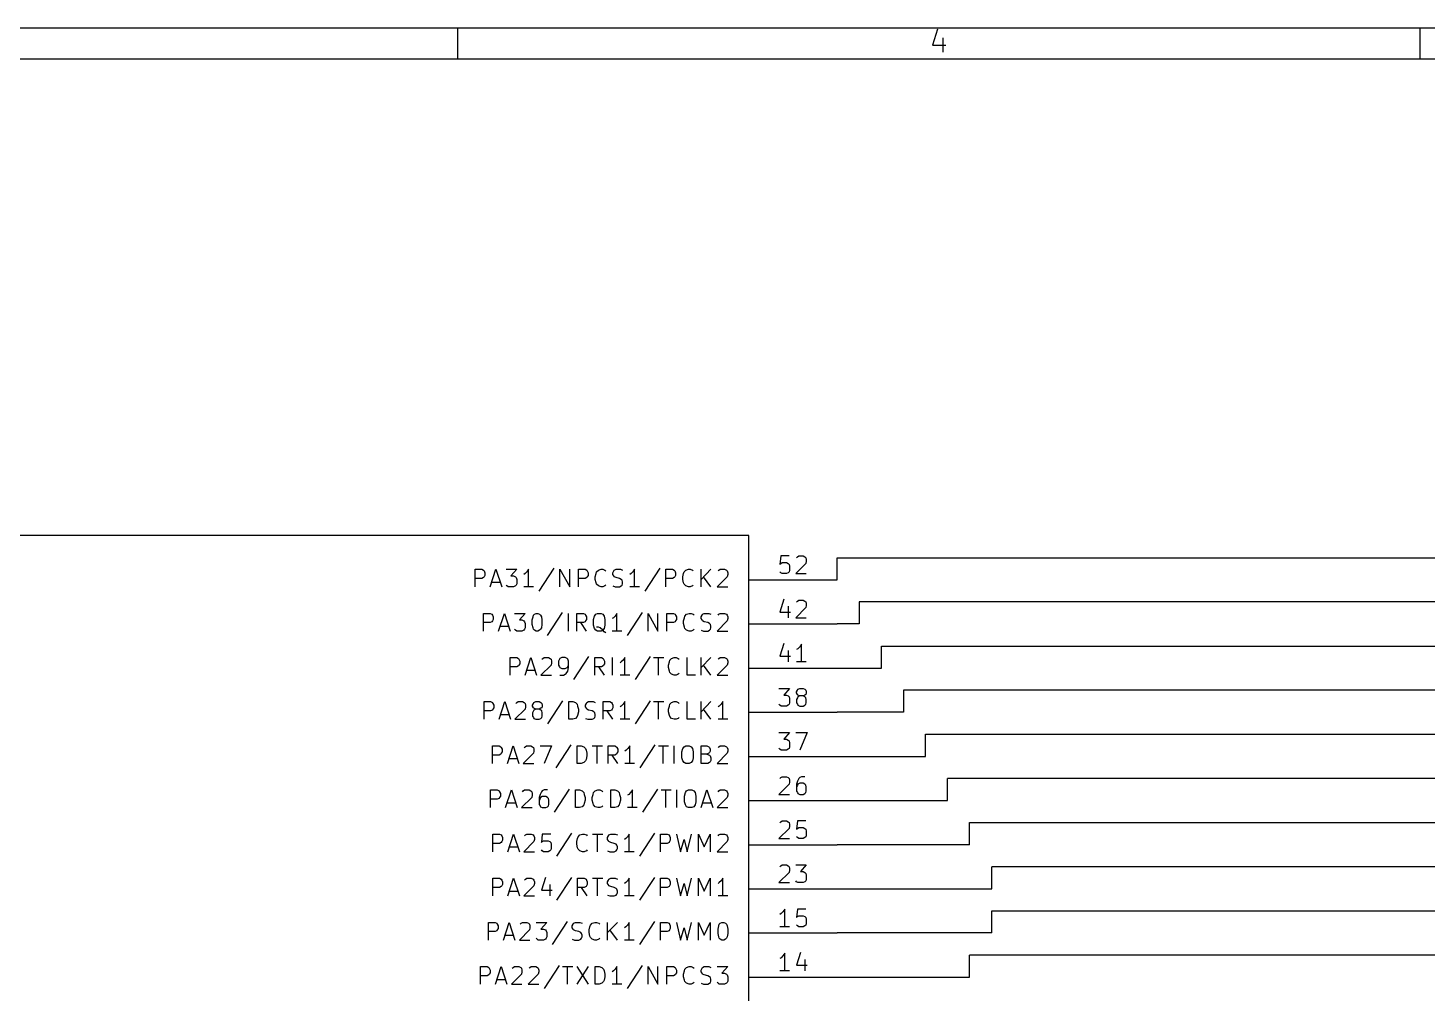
# Model space of a CAD drawing. Extents: x 4000 to 113000, y 4000 to 78670.
# Drawn here: x 59670 to 91360, y 56810 to 78670 of the extents above; entities that cross this region are included whole.
import ezdxf

# ---------------------------------------------------------------- set-up
doc = ezdxf.new("R2010")
doc.units = 0
doc.layers.add('BLACK', color=1, linetype='CONTINUOUS')

msp = doc.modelspace()

# ---------------------------------------------------------------- linework, layer by layer
at = {"layer": 'BLACK'}
for p, q in [((4000, 78670), (113000, 78670)), ((69400, 78670), (69400, 77970)), ((80270, 78640), (80160, 78280)), ((91200, 78670), (91200, 77970)), ((80160, 78280), (80460, 78280)), ((80390, 78450), (80390, 78120)), ((4700, 77970), (112300, 77970)), ((76000, 67170), (56000, 67170)), ((76000, 22170), (76000, 67170)), ((76720, 66710), (76700, 66520)), ((76910, 66710), (76720, 66710)), ((76720, 66540), (76750, 66560)), ((76750, 66560), (76850, 66560)), ((76850, 66560), (76890, 66540)), ((77080, 66670), (77100, 66690)), ((77100, 66690), (77130, 66710)), ((77130, 66710), (77230, 66710)), ((77230, 66710), (77270, 66690)), ((77270, 66690), (77290, 66670)), ((77290, 66670), (77300, 66630)), ((77300, 66590), (77290, 66540)), ((77300, 66630), (77300, 66590)), ((78000, 66170), (78000, 66670)), ((78000, 66670), (95500, 66670)), ((69800, 66010), (69800, 66410)), ((69800, 66410), (69950, 66410)), ((69950, 66410), (69990, 66390)), ((69990, 66390), (70000, 66370)), ((70000, 66240), (69990, 66220)), ((70000, 66370), (70020, 66330)), ((70020, 66270), (70000, 66240)), ((70020, 66330), (70020, 66270)), ((70140, 66010), (70270, 66410)), ((70270, 66410), (70400, 66010)), ((70500, 66410), (70740, 66410)), ((70740, 66410), (70610, 66260)), ((70610, 66260), (70670, 66260)), ((70670, 66260), (70710, 66240)), ((70710, 66240), (70730, 66220)), ((70930, 66310), (70900, 66290)), ((70970, 66350), (70930, 66310)), ((71010, 66410), (70970, 66350)), ((71010, 66010), (71010, 66410)), ((71580, 66430), (71240, 65910)), ((71720, 66010), (71720, 66410)), ((71720, 66410), (71940, 66010)), ((71940, 66010), (71940, 66410)), ((72140, 66010), (72140, 66410)), ((72140, 66410), (72290, 66410)), ((72290, 66410), (72330, 66390)), ((72330, 66390), (72340, 66370)), ((72340, 66240), (72330, 66220)), ((72340, 66370), (72360, 66330)), ((72360, 66270), (72340, 66240)), ((72360, 66330), (72360, 66270)), ((72520, 66240), (72540, 66310)), ((72520, 66180), (72520, 66240)), ((72540, 66310), (72550, 66350)), ((72550, 66350), (72590, 66390)), ((72590, 66390), (72650, 66410)), ((72650, 66410), (72690, 66410)), ((72690, 66410), (72740, 66390)), ((72740, 66390), (72760, 66370)), ((72920, 66330), (72940, 66370)), ((72920, 66290), (72920, 66330)), ((72940, 66260), (72920, 66290)), ((72940, 66370), (72950, 66390)), ((72950, 66240), (72940, 66260)), ((72950, 66390), (72990, 66410)), ((72990, 66220), (72950, 66240)), ((72990, 66410), (73090, 66410)), ((73090, 66410), (73140, 66390)), ((73330, 66310), (73300, 66290)), ((73370, 66350), (73330, 66310)), ((73410, 66410), (73370, 66350)), ((73410, 66010), (73410, 66410)), ((73980, 66430), (73640, 65910)), ((74120, 66010), (74120, 66410)), ((74120, 66410), (74270, 66410)), ((74270, 66410), (74310, 66390)), ((74310, 66390), (74320, 66370)), ((74320, 66240), (74310, 66220)), ((74320, 66370), (74340, 66330)), ((74340, 66270), (74320, 66240)), ((74340, 66330), (74340, 66270)), ((74500, 66240), (74520, 66310)), ((74500, 66180), (74500, 66240)), ((74520, 66310), (74530, 66350)), ((74530, 66350), (74570, 66390)), ((74570, 66390), (74630, 66410)), ((74630, 66410), (74670, 66410)), ((74670, 66410), (74720, 66390)), ((74720, 66390), (74740, 66370)), ((74920, 66010), (74920, 66410)), ((75140, 66410), (74920, 66180)), ((75140, 66010), (74970, 66240)), ((75510, 66240), (75280, 66010)), ((75300, 66370), (75320, 66390)), ((75320, 66390), (75350, 66410)), ((75350, 66410), (75450, 66410)), ((75450, 66410), (75490, 66390)), ((75490, 66390), (75510, 66370)), ((75510, 66370), (75520, 66330)), ((75520, 66290), (75510, 66240)), ((75520, 66330), (75520, 66290)), ((76700, 66520), (76720, 66540)), ((76720, 66330), (76700, 66350)), ((76750, 66310), (76720, 66330)), ((76850, 66310), (76750, 66310)), ((76890, 66330), (76850, 66310)), ((76890, 66540), (76910, 66520)), ((76910, 66350), (76890, 66330)), ((76910, 66520), (76920, 66480)), ((76920, 66380), (76910, 66350)), ((76920, 66480), (76920, 66380)), ((77290, 66540), (77060, 66310)), ((77060, 66310), (77300, 66310)), ((69950, 66200), (69800, 66200)), ((69990, 66220), (69950, 66200)), ((70180, 66120), (70370, 66120)), ((70520, 66030), (70500, 66050)), ((70550, 66010), (70520, 66030)), ((70670, 66010), (70550, 66010)), ((70710, 66030), (70670, 66010)), ((70730, 66050), (70710, 66030)), ((70730, 66220), (70740, 66180)), ((70740, 66080), (70730, 66050)), ((70740, 66180), (70740, 66080)), ((71120, 66010), (70900, 66010)), ((72290, 66200), (72140, 66200)), ((72330, 66220), (72290, 66200)), ((72540, 66100), (72520, 66180)), ((72550, 66070), (72540, 66100)), ((72590, 66030), (72550, 66070)), ((72650, 66010), (72590, 66030)), ((72690, 66010), (72650, 66010)), ((72740, 66030), (72690, 66010)), ((72760, 66050), (72740, 66030)), ((72920, 66030), (72970, 66010)), ((72970, 66010), (73070, 66010)), ((73070, 66200), (72990, 66220)), ((73110, 66180), (73070, 66200)), ((73070, 66010), (73110, 66030)), ((73130, 66160), (73110, 66180)), ((73110, 66030), (73130, 66050)), ((73140, 66120), (73130, 66160)), ((73130, 66050), (73140, 66080)), ((73140, 66080), (73140, 66120)), ((73520, 66010), (73300, 66010)), ((74270, 66200), (74120, 66200)), ((74310, 66220), (74270, 66200)), ((74520, 66100), (74500, 66180)), ((74530, 66070), (74520, 66100)), ((74570, 66030), (74530, 66070)), ((74630, 66010), (74570, 66030)), ((74670, 66010), (74630, 66010)), ((74720, 66030), (74670, 66010)), ((74740, 66050), (74720, 66030)), ((75280, 66010), (75520, 66010)), ((76000, 66170), (78000, 66170)), ((76790, 65730), (76700, 65440)), ((77080, 65670), (77100, 65690)), ((77100, 65690), (77130, 65710)), ((77130, 65710), (77230, 65710)), ((77230, 65710), (77270, 65690)), ((77270, 65690), (77290, 65670)), ((77290, 65670), (77300, 65630)), ((77300, 65630), (77300, 65590)), ((95500, 65670), (78500, 65670)), ((78500, 65670), (78500, 65170)), ((69990, 65010), (69990, 65410)), ((69990, 65410), (70140, 65410)), ((70140, 65410), (70180, 65390)), ((70180, 65390), (70190, 65370)), ((70190, 65370), (70210, 65330)), ((70210, 65330), (70210, 65270)), ((70330, 65010), (70460, 65410)), ((70460, 65410), (70590, 65010)), ((70690, 65410), (70930, 65410)), ((70930, 65410), (70800, 65260)), ((71090, 65260), (71110, 65330)), ((71110, 65330), (71120, 65370)), ((71120, 65370), (71140, 65390)), ((71140, 65390), (71180, 65410)), ((71180, 65410), (71220, 65410)), ((71220, 65410), (71260, 65390)), ((71260, 65390), (71280, 65370)), ((71280, 65370), (71300, 65330)), ((71300, 65330), (71310, 65260)), ((71770, 65430), (71430, 64910)), ((71910, 65010), (71910, 65410)), ((72100, 65010), (72100, 65410)), ((72100, 65410), (72250, 65410)), ((72250, 65410), (72290, 65390)), ((72290, 65390), (72300, 65370)), ((72300, 65370), (72320, 65330)), ((72320, 65330), (72320, 65270)), ((72480, 65270), (72500, 65350)), ((72500, 65350), (72530, 65390)), ((72530, 65390), (72570, 65410)), ((72570, 65410), (72650, 65410)), ((72650, 65410), (72690, 65390)), ((72690, 65390), (72720, 65350)), ((72720, 65350), (72740, 65270)), ((72930, 65310), (72900, 65290)), ((72970, 65350), (72930, 65310)), ((73010, 65410), (72970, 65350)), ((73010, 65010), (73010, 65410)), ((73580, 65430), (73240, 64910)), ((73720, 65010), (73720, 65410)), ((73720, 65410), (73940, 65010)), ((73940, 65010), (73940, 65410)), ((74140, 65010), (74140, 65410)), ((74140, 65410), (74290, 65410)), ((74290, 65410), (74330, 65390)), ((74330, 65390), (74340, 65370)), ((74340, 65370), (74360, 65330)), ((74360, 65330), (74360, 65270)), ((74520, 65240), (74540, 65310)), ((74540, 65310), (74550, 65350)), ((74550, 65350), (74590, 65390)), ((74590, 65390), (74650, 65410)), ((74650, 65410), (74690, 65410)), ((74690, 65410), (74740, 65390)), ((74740, 65390), (74760, 65370)), ((74920, 65330), (74940, 65370)), ((74920, 65290), (74920, 65330)), ((74940, 65260), (74920, 65290)), ((74940, 65370), (74950, 65390)), ((74950, 65390), (74990, 65410)), ((74990, 65410), (75090, 65410)), ((75090, 65410), (75140, 65390)), ((75300, 65370), (75320, 65390)), ((75320, 65390), (75350, 65410)), ((75350, 65410), (75450, 65410)), ((75450, 65410), (75490, 65390)), ((75490, 65390), (75510, 65370)), ((75510, 65370), (75520, 65330)), ((75520, 65290), (75510, 65240)), ((75520, 65330), (75520, 65290)), ((76700, 65440), (76940, 65440)), ((76890, 65570), (76890, 65310)), ((77290, 65540), (77060, 65310)), ((77060, 65310), (77300, 65310)), ((77300, 65590), (77290, 65540)), ((70140, 65200), (69990, 65200)), ((70180, 65220), (70140, 65200)), ((70190, 65240), (70180, 65220)), ((70210, 65270), (70190, 65240)), ((70370, 65120), (70560, 65120)), ((70710, 65030), (70690, 65050)), ((70740, 65010), (70710, 65030)), ((70860, 65010), (70740, 65010)), ((70800, 65260), (70860, 65260)), ((70860, 65260), (70900, 65240)), ((70900, 65030), (70860, 65010)), ((70900, 65240), (70920, 65220)), ((70920, 65050), (70900, 65030)), ((70920, 65220), (70930, 65180)), ((70930, 65080), (70920, 65050)), ((70930, 65180), (70930, 65080)), ((71090, 65160), (71090, 65260)), ((71110, 65080), (71090, 65160)), ((71120, 65050), (71110, 65080)), ((71140, 65030), (71120, 65050)), ((71180, 65010), (71140, 65030)), ((71220, 65010), (71180, 65010)), ((71260, 65030), (71220, 65010)), ((71280, 65050), (71260, 65030)), ((71300, 65080), (71280, 65050)), ((71310, 65160), (71300, 65080)), ((71310, 65260), (71310, 65160)), ((72250, 65200), (72100, 65200)), ((72320, 65010), (72190, 65200)), ((72290, 65220), (72250, 65200)), ((72300, 65240), (72290, 65220)), ((72320, 65270), (72300, 65240)), ((72480, 65140), (72480, 65270)), ((72500, 65070), (72480, 65140)), ((72530, 65030), (72500, 65070)), ((72570, 65010), (72530, 65030)), ((72590, 65100), (72550, 65100)), ((72650, 65010), (72570, 65010)), ((72630, 65080), (72590, 65100)), ((72690, 65030), (72630, 65080)), ((72690, 65030), (72650, 65010)), ((72720, 65070), (72690, 65030)), ((72720, 64990), (72690, 65030)), ((72740, 65140), (72720, 65070)), ((72760, 64970), (72720, 64990)), ((72740, 65270), (72740, 65140)), ((73120, 65010), (72900, 65010)), ((74290, 65200), (74140, 65200)), ((74330, 65220), (74290, 65200)), ((74340, 65240), (74330, 65220)), ((74360, 65270), (74340, 65240)), ((74520, 65180), (74520, 65240)), ((74540, 65100), (74520, 65180)), ((74550, 65070), (74540, 65100)), ((74590, 65030), (74550, 65070)), ((74650, 65010), (74590, 65030)), ((74690, 65010), (74650, 65010)), ((74740, 65030), (74690, 65010)), ((74760, 65050), (74740, 65030)), ((74920, 65030), (74970, 65010)), ((74950, 65240), (74940, 65260)), ((74990, 65220), (74950, 65240)), ((74970, 65010), (75070, 65010)), ((75070, 65200), (74990, 65220)), ((75110, 65180), (75070, 65200)), ((75070, 65010), (75110, 65030)), ((75130, 65160), (75110, 65180)), ((75110, 65030), (75130, 65050)), ((75140, 65120), (75130, 65160)), ((75130, 65050), (75140, 65080)), ((75140, 65080), (75140, 65120)), ((75510, 65240), (75280, 65010)), ((75280, 65010), (75520, 65010)), ((76000, 65170), (78000, 65170)), ((78500, 65170), (78000, 65170)), ((76790, 64730), (76700, 64440)), ((77150, 64650), (77110, 64610)), ((77190, 64710), (77150, 64650)), ((77190, 64310), (77190, 64710)), ((79000, 64170), (79000, 64670)), ((79000, 64670), (95500, 64670)), ((70590, 64010), (70590, 64410)), ((70590, 64410), (70740, 64410)), ((70740, 64410), (70780, 64390)), ((70780, 64390), (70790, 64370)), ((70790, 64370), (70810, 64330)), ((70930, 64010), (71060, 64410)), ((71060, 64410), (71190, 64010)), ((71310, 64370), (71330, 64390)), ((71330, 64390), (71360, 64410)), ((71360, 64410), (71460, 64410)), ((71460, 64410), (71500, 64390)), ((71500, 64390), (71520, 64370)), ((71520, 64370), (71530, 64330)), ((71710, 64370), (71690, 64330)), ((71720, 64390), (71710, 64370)), ((71760, 64410), (71720, 64390)), ((71840, 64410), (71760, 64410)), ((71880, 64390), (71840, 64410)), ((71900, 64370), (71880, 64390)), ((71910, 64330), (71900, 64370)), ((72370, 64430), (72030, 63910)), ((72510, 64010), (72510, 64410)), ((72510, 64410), (72660, 64410)), ((72660, 64410), (72700, 64390)), ((72700, 64390), (72710, 64370)), ((72710, 64370), (72730, 64330)), ((72910, 64010), (72910, 64410)), ((73150, 64350), (73110, 64310)), ((73190, 64410), (73150, 64350)), ((73190, 64010), (73190, 64410)), ((73760, 64430), (73420, 63910)), ((73840, 64410), (74070, 64410)), ((73950, 64010), (73950, 64410)), ((74200, 64310), (74210, 64350)), ((74210, 64350), (74250, 64390)), ((74250, 64390), (74310, 64410)), ((74310, 64410), (74350, 64410)), ((74350, 64410), (74400, 64390)), ((74400, 64390), (74420, 64370)), ((74600, 64010), (74600, 64410)), ((74920, 64010), (74920, 64410)), ((75140, 64410), (74920, 64180)), ((75300, 64370), (75320, 64390)), ((75320, 64390), (75350, 64410)), ((75350, 64410), (75450, 64410)), ((75450, 64410), (75490, 64390)), ((75490, 64390), (75510, 64370)), ((75510, 64370), (75520, 64330)), ((76700, 64440), (76940, 64440)), ((76890, 64570), (76890, 64310)), ((77110, 64610), (77080, 64590)), ((70740, 64200), (70590, 64200)), ((70780, 64220), (70740, 64200)), ((70790, 64240), (70780, 64220)), ((70810, 64270), (70790, 64240)), ((70810, 64330), (70810, 64270)), ((70970, 64120), (71160, 64120)), ((71520, 64240), (71290, 64010)), ((71530, 64290), (71520, 64240)), ((71530, 64330), (71530, 64290)), ((71690, 64330), (71690, 64240)), ((71690, 64240), (71710, 64200)), ((71710, 64200), (71720, 64180)), ((71720, 64180), (71760, 64160)), ((71760, 64160), (71840, 64160)), ((71800, 64010), (71840, 64030)), ((71840, 64160), (71880, 64180)), ((71840, 64030), (71860, 64050)), ((71860, 64050), (71900, 64100)), ((71880, 64180), (71900, 64200)), ((71900, 64200), (71910, 64240)), ((71900, 64100), (71910, 64180)), ((71910, 64180), (71910, 64330)), ((72660, 64200), (72510, 64200)), ((72730, 64010), (72600, 64200)), ((72700, 64220), (72660, 64200)), ((72710, 64240), (72700, 64220)), ((72730, 64270), (72710, 64240)), ((72730, 64330), (72730, 64270)), ((73110, 64310), (73080, 64290)), ((74180, 64240), (74200, 64310)), ((74180, 64180), (74180, 64240)), ((74200, 64100), (74180, 64180)), ((74210, 64070), (74200, 64100)), ((74250, 64030), (74210, 64070)), ((74310, 64010), (74250, 64030)), ((74400, 64030), (74350, 64010)), ((74420, 64050), (74400, 64030)), ((75140, 64010), (74970, 64240)), ((75510, 64240), (75280, 64010)), ((75520, 64290), (75510, 64240)), ((75520, 64330), (75520, 64290)), ((76000, 64170), (78000, 64170)), ((77300, 64310), (77080, 64310)), ((78000, 64170), (79000, 64170)), ((71290, 64010), (71530, 64010)), ((71720, 64010), (71800, 64010)), ((73300, 64010), (73080, 64010)), ((74350, 64010), (74310, 64010)), ((74790, 64010), (74600, 64010)), ((75280, 64010), (75520, 64010)), ((76680, 63710), (76920, 63710)), ((76920, 63710), (76790, 63560)), ((77110, 63690), (77150, 63710)), ((77150, 63710), (77230, 63710)), ((77230, 63710), (77270, 63690)), ((70000, 63010), (70000, 63410)), ((70000, 63410), (70150, 63410)), ((70150, 63410), (70190, 63390)), ((70190, 63390), (70200, 63370)), ((70340, 63010), (70470, 63410)), ((70470, 63410), (70600, 63010)), ((70720, 63370), (70740, 63390)), ((70740, 63390), (70770, 63410)), ((70770, 63410), (70870, 63410)), ((70870, 63410), (70910, 63390)), ((70910, 63390), (70930, 63370)), ((71120, 63370), (71130, 63390)), ((71130, 63390), (71170, 63410)), ((71170, 63410), (71250, 63410)), ((71250, 63410), (71290, 63390)), ((71290, 63390), (71310, 63370)), ((71780, 63430), (71440, 62910)), ((71920, 63010), (71920, 63410)), ((71920, 63410), (72010, 63410)), ((72010, 63410), (72070, 63390)), ((72070, 63390), (72110, 63350)), ((72320, 63370), (72330, 63390)), ((72330, 63390), (72370, 63410)), ((72370, 63410), (72470, 63410)), ((72470, 63410), (72520, 63390)), ((72700, 63010), (72700, 63410)), ((72700, 63410), (72850, 63410)), ((72850, 63410), (72890, 63390)), ((72890, 63390), (72900, 63370)), ((73190, 63410), (73150, 63350)), ((73190, 63010), (73190, 63410)), ((73760, 63430), (73420, 62910)), ((73840, 63410), (74070, 63410)), ((73950, 63010), (73950, 63410)), ((74210, 63350), (74250, 63390)), ((74250, 63390), (74310, 63410)), ((74310, 63410), (74350, 63410)), ((74350, 63410), (74400, 63390)), ((74400, 63390), (74420, 63370)), ((74600, 63010), (74600, 63410)), ((74920, 63010), (74920, 63410)), ((75140, 63410), (74920, 63180)), ((75410, 63410), (75370, 63350)), ((75410, 63010), (75410, 63410)), ((76790, 63560), (76850, 63560)), ((76850, 63560), (76890, 63540)), ((76890, 63540), (76910, 63520)), ((76910, 63520), (76920, 63480)), ((76920, 63380), (76910, 63350)), ((76920, 63480), (76920, 63380)), ((77080, 63630), (77100, 63670)), ((77080, 63610), (77080, 63630)), ((77100, 63570), (77080, 63610)), ((77100, 63500), (77080, 63460)), ((77080, 63460), (77080, 63380)), ((77080, 63380), (77100, 63350)), ((77100, 63670), (77110, 63690)), ((77110, 63560), (77100, 63570)), ((77110, 63520), (77100, 63500)), ((77150, 63540), (77110, 63560)), ((77150, 63540), (77110, 63520)), ((77230, 63540), (77150, 63540)), ((77270, 63560), (77230, 63540)), ((77270, 63520), (77230, 63540)), ((77270, 63690), (77290, 63670)), ((77290, 63570), (77270, 63560)), ((77290, 63500), (77270, 63520)), ((77290, 63670), (77300, 63630)), ((77300, 63610), (77290, 63570)), ((77300, 63460), (77290, 63500)), ((77290, 63350), (77300, 63380)), ((77300, 63630), (77300, 63610)), ((77300, 63380), (77300, 63460)), ((95500, 63670), (79500, 63670)), ((79500, 63670), (79500, 63170)), ((70150, 63200), (70000, 63200)), ((70190, 63220), (70150, 63200)), ((70200, 63240), (70190, 63220)), ((70200, 63370), (70220, 63330)), ((70220, 63270), (70200, 63240)), ((70220, 63330), (70220, 63270)), ((70380, 63120), (70570, 63120)), ((70930, 63240), (70700, 63010)), ((70930, 63370), (70940, 63330)), ((70940, 63290), (70930, 63240)), ((70940, 63330), (70940, 63290)), ((71100, 63330), (71120, 63370)), ((71100, 63310), (71100, 63330)), ((71120, 63270), (71100, 63310)), ((71120, 63200), (71100, 63160)), ((71100, 63160), (71100, 63080)), ((71100, 63080), (71120, 63050)), ((71130, 63260), (71120, 63270)), ((71130, 63220), (71120, 63200)), ((71170, 63240), (71130, 63260)), ((71170, 63240), (71130, 63220)), ((71250, 63240), (71170, 63240)), ((71290, 63260), (71250, 63240)), ((71290, 63220), (71250, 63240)), ((71310, 63270), (71290, 63260)), ((71310, 63200), (71290, 63220)), ((71310, 63370), (71320, 63330)), ((71320, 63310), (71310, 63270)), ((71320, 63160), (71310, 63200)), ((71310, 63050), (71320, 63080)), ((71320, 63330), (71320, 63310)), ((71320, 63080), (71320, 63160)), ((72110, 63070), (72070, 63030)), ((72110, 63350), (72120, 63310)), ((72120, 63100), (72110, 63070)), ((72120, 63310), (72140, 63240)), ((72140, 63180), (72120, 63100)), ((72140, 63240), (72140, 63180)), ((72300, 63330), (72320, 63370)), ((72300, 63290), (72300, 63330)), ((72320, 63260), (72300, 63290)), ((72330, 63240), (72320, 63260)), ((72370, 63220), (72330, 63240)), ((72450, 63200), (72370, 63220)), ((72490, 63180), (72450, 63200)), ((72510, 63160), (72490, 63180)), ((72520, 63120), (72510, 63160)), ((72510, 63050), (72520, 63080)), ((72520, 63080), (72520, 63120)), ((72850, 63200), (72700, 63200)), ((72920, 63010), (72790, 63200)), ((72890, 63220), (72850, 63200)), ((72900, 63240), (72890, 63220)), ((72900, 63370), (72920, 63330)), ((72920, 63270), (72900, 63240)), ((72920, 63330), (72920, 63270)), ((73110, 63310), (73080, 63290)), ((73150, 63350), (73110, 63310)), ((74180, 63240), (74200, 63310)), ((74180, 63180), (74180, 63240)), ((74200, 63100), (74180, 63180)), ((74200, 63310), (74210, 63350)), ((74210, 63070), (74200, 63100)), ((74250, 63030), (74210, 63070)), ((75140, 63010), (74970, 63240)), ((75330, 63310), (75300, 63290)), ((75370, 63350), (75330, 63310)), ((76000, 63170), (78000, 63170)), ((76700, 63330), (76680, 63350)), ((76730, 63310), (76700, 63330)), ((76850, 63310), (76730, 63310)), ((76890, 63330), (76850, 63310)), ((76910, 63350), (76890, 63330)), ((77100, 63350), (77110, 63330)), ((77110, 63330), (77150, 63310)), ((77150, 63310), (77230, 63310)), ((77230, 63310), (77270, 63330)), ((77270, 63330), (77290, 63350)), ((79500, 63170), (78000, 63170)), ((70700, 63010), (70940, 63010)), ((71120, 63050), (71130, 63030)), ((71130, 63030), (71170, 63010)), ((71170, 63010), (71250, 63010)), ((71250, 63010), (71290, 63030)), ((71290, 63030), (71310, 63050)), ((72010, 63010), (71920, 63010)), ((72070, 63030), (72010, 63010)), ((72300, 63030), (72350, 63010)), ((72350, 63010), (72450, 63010)), ((72450, 63010), (72490, 63030)), ((72490, 63030), (72510, 63050)), ((73300, 63010), (73080, 63010)), ((74310, 63010), (74250, 63030)), ((74350, 63010), (74310, 63010)), ((74400, 63030), (74350, 63010)), ((74420, 63050), (74400, 63030)), ((74790, 63010), (74600, 63010)), ((75520, 63010), (75300, 63010)), ((71970, 62430), (71630, 61910)), ((73870, 62430), (73530, 61910)), ((76680, 62710), (76920, 62710)), ((76920, 62710), (76790, 62560)), ((76790, 62560), (76850, 62560)), ((76850, 62560), (76890, 62540)), ((76890, 62540), (76910, 62520)), ((76910, 62520), (76920, 62480)), ((76920, 62480), (76920, 62380)), ((77060, 62710), (77320, 62710)), ((77320, 62710), (77150, 62310)), ((80000, 62170), (80000, 62670)), ((80000, 62670), (95500, 62670)), ((70190, 62010), (70190, 62410)), ((70190, 62410), (70340, 62410)), ((70340, 62200), (70190, 62200)), ((70340, 62410), (70380, 62390)), ((70380, 62220), (70340, 62200)), ((70380, 62390), (70390, 62370)), ((70390, 62240), (70380, 62220)), ((70390, 62370), (70410, 62330)), ((70410, 62270), (70390, 62240)), ((70410, 62330), (70410, 62270)), ((70530, 62010), (70660, 62410)), ((70570, 62120), (70760, 62120)), ((70660, 62410), (70790, 62010)), ((71120, 62240), (70890, 62010)), ((70910, 62370), (70930, 62390)), ((70930, 62390), (70960, 62410)), ((70960, 62410), (71060, 62410)), ((71060, 62410), (71100, 62390)), ((71100, 62390), (71120, 62370)), ((71120, 62370), (71130, 62330)), ((71130, 62290), (71120, 62240)), ((71130, 62330), (71130, 62290)), ((71270, 62410), (71530, 62410)), ((71530, 62410), (71360, 62010)), ((72110, 62010), (72110, 62410)), ((72110, 62410), (72200, 62410)), ((72200, 62410), (72260, 62390)), ((72260, 62390), (72300, 62350)), ((72300, 62350), (72310, 62310)), ((72310, 62310), (72330, 62240)), ((72330, 62180), (72310, 62100)), ((72330, 62240), (72330, 62180)), ((72450, 62410), (72680, 62410)), ((72560, 62010), (72560, 62410)), ((72810, 62010), (72810, 62410)), ((72810, 62410), (72960, 62410)), ((72960, 62200), (72810, 62200)), ((73030, 62010), (72900, 62200)), ((72960, 62410), (73000, 62390)), ((73000, 62220), (72960, 62200)), ((73000, 62390), (73010, 62370)), ((73010, 62240), (73000, 62220)), ((73010, 62370), (73030, 62330)), ((73030, 62270), (73010, 62240)), ((73030, 62330), (73030, 62270)), ((73220, 62310), (73190, 62290)), ((73260, 62350), (73220, 62310)), ((73300, 62410), (73260, 62350)), ((73300, 62010), (73300, 62410)), ((73950, 62410), (74180, 62410)), ((74060, 62010), (74060, 62410)), ((74310, 62010), (74310, 62410)), ((74480, 62270), (74500, 62350)), ((74480, 62140), (74480, 62270)), ((74500, 62070), (74480, 62140)), ((74500, 62350), (74530, 62390)), ((74530, 62390), (74570, 62410)), ((74570, 62410), (74650, 62410)), ((74650, 62410), (74690, 62390)), ((74690, 62390), (74720, 62350)), ((74720, 62350), (74740, 62270)), ((74740, 62140), (74720, 62070)), ((74740, 62270), (74740, 62140)), ((74920, 62010), (74920, 62410)), ((74920, 62410), (75050, 62410)), ((75050, 62220), (74920, 62220)), ((75050, 62410), (75090, 62390)), ((75090, 62240), (75050, 62220)), ((75050, 62220), (75110, 62200)), ((75090, 62390), (75110, 62370)), ((75110, 62260), (75090, 62240)), ((75110, 62370), (75120, 62330)), ((75120, 62290), (75110, 62260)), ((75110, 62200), (75120, 62180)), ((75120, 62330), (75120, 62290)), ((75120, 62180), (75140, 62140)), ((75140, 62140), (75140, 62080)), ((75510, 62240), (75280, 62010)), ((75300, 62370), (75320, 62390)), ((75320, 62390), (75350, 62410)), ((75350, 62410), (75450, 62410)), ((75450, 62410), (75490, 62390)), ((75490, 62390), (75510, 62370)), ((75510, 62370), (75520, 62330)), ((75520, 62290), (75510, 62240)), ((75520, 62330), (75520, 62290)), ((76000, 62170), (78000, 62170)), ((76700, 62330), (76680, 62350)), ((76730, 62310), (76700, 62330)), ((76850, 62310), (76730, 62310)), ((76890, 62330), (76850, 62310)), ((76910, 62350), (76890, 62330)), ((76920, 62380), (76910, 62350)), ((78000, 62170), (80000, 62170)), ((70890, 62010), (71130, 62010)), ((72200, 62010), (72110, 62010)), ((72260, 62030), (72200, 62010)), ((72300, 62070), (72260, 62030)), ((72310, 62100), (72300, 62070)), ((73410, 62010), (73190, 62010)), ((74530, 62030), (74500, 62070)), ((74570, 62010), (74530, 62030)), ((74650, 62010), (74570, 62010)), ((74690, 62030), (74650, 62010)), ((74720, 62070), (74690, 62030)), ((75070, 62010), (74920, 62010)), ((75110, 62030), (75070, 62010)), ((75120, 62050), (75110, 62030)), ((75140, 62080), (75120, 62050)), ((75280, 62010), (75520, 62010)), ((76910, 61540), (76680, 61310)), ((76700, 61670), (76720, 61690)), ((76720, 61690), (76750, 61710)), ((76750, 61710), (76850, 61710)), ((76850, 61710), (76890, 61690)), ((76890, 61690), (76910, 61670)), ((76910, 61670), (76920, 61630)), ((76920, 61590), (76910, 61540)), ((76920, 61630), (76920, 61590)), ((77100, 61610), (77080, 61540)), ((77080, 61540), (77080, 61380)), ((77100, 61520), (77080, 61480)), ((77130, 61670), (77100, 61610)), ((77110, 61540), (77100, 61520)), ((77150, 61560), (77110, 61540)), ((77150, 61690), (77130, 61670)), ((77190, 61710), (77150, 61690)), ((77230, 61560), (77150, 61560)), ((77270, 61710), (77190, 61710)), ((77270, 61540), (77230, 61560)), ((77290, 61520), (77270, 61540)), ((77300, 61480), (77290, 61520)), ((77300, 61380), (77300, 61480)), ((95500, 61670), (80500, 61670)), ((80500, 61170), (80500, 61670)), ((70150, 61010), (70150, 61410)), ((70150, 61410), (70300, 61410)), ((70300, 61200), (70150, 61200)), ((70300, 61410), (70340, 61390)), ((70340, 61220), (70300, 61200)), ((70340, 61390), (70350, 61370)), ((70350, 61240), (70340, 61220)), ((70350, 61370), (70370, 61330)), ((70370, 61270), (70350, 61240)), ((70370, 61330), (70370, 61270)), ((70490, 61010), (70620, 61410)), ((70620, 61410), (70750, 61010)), ((71080, 61240), (70850, 61010)), ((70870, 61370), (70890, 61390)), ((70890, 61390), (70920, 61410)), ((70920, 61410), (71020, 61410)), ((71020, 61410), (71060, 61390)), ((71060, 61390), (71080, 61370)), ((71080, 61370), (71090, 61330)), ((71090, 61290), (71080, 61240)), ((71090, 61330), (71090, 61290)), ((71270, 61310), (71250, 61240)), ((71250, 61240), (71250, 61080)), ((71270, 61220), (71250, 61180)), ((71300, 61370), (71270, 61310)), ((71280, 61240), (71270, 61220)), ((71320, 61260), (71280, 61240)), ((71320, 61390), (71300, 61370)), ((71360, 61410), (71320, 61390)), ((71400, 61260), (71320, 61260)), ((71440, 61410), (71360, 61410)), ((71440, 61240), (71400, 61260)), ((71460, 61220), (71440, 61240)), ((71470, 61180), (71460, 61220)), ((71470, 61080), (71470, 61180)), ((71930, 61430), (71590, 60910)), ((72070, 61010), (72070, 61410)), ((72070, 61410), (72160, 61410)), ((72160, 61410), (72220, 61390)), ((72220, 61390), (72260, 61350)), ((72260, 61350), (72270, 61310)), ((72270, 61310), (72290, 61240)), ((72290, 61180), (72270, 61100)), ((72290, 61240), (72290, 61180)), ((72450, 61240), (72470, 61310)), ((72450, 61180), (72450, 61240)), ((72470, 61100), (72450, 61180)), ((72470, 61310), (72480, 61350)), ((72480, 61350), (72520, 61390)), ((72520, 61390), (72580, 61410)), ((72580, 61410), (72620, 61410)), ((72620, 61410), (72670, 61390)), ((72670, 61390), (72690, 61370)), ((72870, 61010), (72870, 61410)), ((72870, 61410), (72960, 61410)), ((72960, 61410), (73020, 61390)), ((73020, 61390), (73060, 61350)), ((73060, 61350), (73070, 61310)), ((73070, 61310), (73090, 61240)), ((73090, 61180), (73070, 61100)), ((73090, 61240), (73090, 61180)), ((73280, 61310), (73250, 61290)), ((73320, 61350), (73280, 61310)), ((73360, 61410), (73320, 61350)), ((73360, 61010), (73360, 61410)), ((73930, 61430), (73590, 60910)), ((74010, 61410), (74240, 61410)), ((74120, 61010), (74120, 61410)), ((74370, 61010), (74370, 61410)), ((74540, 61270), (74560, 61350)), ((74540, 61140), (74540, 61270)), ((74560, 61350), (74590, 61390)), ((74590, 61390), (74630, 61410)), ((74630, 61410), (74710, 61410)), ((74710, 61410), (74750, 61390)), ((74750, 61390), (74780, 61350)), ((74780, 61350), (74800, 61270)), ((74800, 61270), (74800, 61140)), ((74920, 61010), (75050, 61410)), ((75050, 61410), (75180, 61010)), ((75510, 61240), (75280, 61010)), ((75300, 61370), (75320, 61390)), ((75320, 61390), (75350, 61410)), ((75350, 61410), (75450, 61410)), ((75450, 61410), (75490, 61390)), ((75490, 61390), (75510, 61370)), ((75510, 61370), (75520, 61330)), ((75520, 61290), (75510, 61240)), ((75520, 61330), (75520, 61290)), ((76000, 61170), (78000, 61170)), ((76680, 61310), (76920, 61310)), ((77080, 61380), (77100, 61350)), ((77100, 61350), (77110, 61330)), ((77110, 61330), (77150, 61310)), ((77150, 61310), (77230, 61310)), ((77230, 61310), (77270, 61330)), ((77270, 61330), (77290, 61350)), ((77290, 61350), (77300, 61380)), ((78000, 61170), (80500, 61170)), ((70530, 61120), (70720, 61120)), ((70850, 61010), (71090, 61010)), ((71250, 61080), (71270, 61050)), ((71270, 61050), (71280, 61030)), ((71280, 61030), (71320, 61010)), ((71320, 61010), (71400, 61010)), ((71400, 61010), (71440, 61030)), ((71440, 61030), (71460, 61050)), ((71460, 61050), (71470, 61080)), ((72160, 61010), (72070, 61010)), ((72220, 61030), (72160, 61010)), ((72260, 61070), (72220, 61030)), ((72270, 61100), (72260, 61070)), ((72480, 61070), (72470, 61100)), ((72520, 61030), (72480, 61070)), ((72580, 61010), (72520, 61030)), ((72620, 61010), (72580, 61010)), ((72670, 61030), (72620, 61010)), ((72690, 61050), (72670, 61030)), ((72960, 61010), (72870, 61010)), ((73020, 61030), (72960, 61010)), ((73060, 61070), (73020, 61030)), ((73070, 61100), (73060, 61070)), ((73470, 61010), (73250, 61010)), ((74560, 61070), (74540, 61140)), ((74590, 61030), (74560, 61070)), ((74630, 61010), (74590, 61030)), ((74710, 61010), (74630, 61010)), ((74750, 61030), (74710, 61010)), ((74780, 61070), (74750, 61030)), ((74800, 61140), (74780, 61070)), ((74960, 61120), (75150, 61120)), ((75280, 61010), (75520, 61010)), ((76910, 60540), (76680, 60310)), ((76700, 60670), (76720, 60690)), ((76720, 60690), (76750, 60710)), ((76750, 60710), (76850, 60710)), ((76850, 60710), (76890, 60690)), ((76890, 60690), (76910, 60670)), ((76910, 60670), (76920, 60630)), ((76920, 60590), (76910, 60540)), ((76920, 60630), (76920, 60590)), ((77100, 60710), (77080, 60520)), ((77080, 60520), (77100, 60540)), ((77290, 60710), (77100, 60710)), ((77100, 60540), (77130, 60560)), ((77130, 60560), (77230, 60560)), ((77230, 60560), (77270, 60540)), ((77270, 60540), (77290, 60520)), ((81000, 60170), (81000, 60670)), ((81000, 60670), (95500, 60670)), ((70200, 60010), (70200, 60410)), ((70200, 60410), (70350, 60410)), ((70350, 60410), (70390, 60390)), ((70390, 60220), (70350, 60200)), ((70390, 60390), (70400, 60370)), ((70400, 60240), (70390, 60220)), ((70400, 60370), (70420, 60330)), ((70420, 60270), (70400, 60240)), ((70420, 60330), (70420, 60270)), ((70540, 60010), (70670, 60410)), ((70670, 60410), (70800, 60010)), ((71130, 60240), (70900, 60010)), ((70920, 60370), (70940, 60390)), ((70940, 60390), (70970, 60410)), ((70970, 60410), (71070, 60410)), ((71070, 60410), (71110, 60390)), ((71110, 60390), (71130, 60370)), ((71130, 60370), (71140, 60330)), ((71140, 60290), (71130, 60240)), ((71140, 60330), (71140, 60290)), ((71320, 60410), (71300, 60220)), ((71300, 60220), (71320, 60240)), ((71510, 60410), (71320, 60410)), ((71320, 60240), (71350, 60260)), ((71350, 60260), (71450, 60260)), ((71450, 60260), (71490, 60240)), ((71490, 60240), (71510, 60220)), ((71510, 60220), (71520, 60180)), ((71980, 60430), (71640, 59910)), ((72100, 60240), (72120, 60310)), ((72100, 60180), (72100, 60240)), ((72120, 60310), (72130, 60350)), ((72130, 60350), (72170, 60390)), ((72170, 60390), (72230, 60410)), ((72230, 60410), (72270, 60410)), ((72270, 60410), (72320, 60390)), ((72320, 60390), (72340, 60370)), ((72460, 60410), (72690, 60410)), ((72570, 60010), (72570, 60410)), ((72800, 60330), (72820, 60370)), ((72800, 60290), (72800, 60330)), ((72820, 60260), (72800, 60290)), ((72820, 60370), (72830, 60390)), ((72830, 60240), (72820, 60260)), ((72830, 60390), (72870, 60410)), ((72870, 60220), (72830, 60240)), ((72870, 60410), (72970, 60410)), ((72950, 60200), (72870, 60220)), ((72970, 60410), (73020, 60390)), ((73210, 60310), (73180, 60290)), ((73250, 60350), (73210, 60310)), ((73290, 60410), (73250, 60350)), ((73290, 60010), (73290, 60410)), ((73860, 60430), (73520, 59910)), ((74000, 60010), (74000, 60410)), ((74000, 60410), (74150, 60410)), ((74150, 60410), (74190, 60390)), ((74190, 60220), (74150, 60200)), ((74190, 60390), (74200, 60370)), ((74200, 60240), (74190, 60220)), ((74200, 60370), (74220, 60330)), ((74220, 60270), (74200, 60240)), ((74220, 60330), (74220, 60270)), ((74360, 60410), (74450, 60010)), ((74450, 60010), (74530, 60290)), ((74530, 60290), (74600, 60010)), ((74600, 60010), (74700, 60410)), ((74860, 60010), (74860, 60410)), ((74860, 60410), (74990, 60120)), ((74990, 60120), (75120, 60410)), ((75120, 60410), (75120, 60010)), ((75510, 60240), (75280, 60010)), ((75300, 60370), (75320, 60390)), ((75320, 60390), (75350, 60410)), ((75350, 60410), (75450, 60410)), ((75450, 60410), (75490, 60390)), ((75490, 60390), (75510, 60370)), ((75510, 60370), (75520, 60330)), ((75520, 60290), (75510, 60240)), ((75520, 60330), (75520, 60290)), ((76680, 60310), (76920, 60310)), ((77100, 60330), (77080, 60350)), ((77130, 60310), (77100, 60330)), ((77230, 60310), (77130, 60310)), ((77270, 60330), (77230, 60310)), ((77290, 60350), (77270, 60330)), ((77290, 60520), (77300, 60480)), ((77300, 60380), (77290, 60350)), ((77300, 60480), (77300, 60380)), ((70350, 60200), (70200, 60200)), ((70580, 60120), (70770, 60120)), ((70900, 60010), (71140, 60010)), ((71320, 60030), (71300, 60050)), ((71350, 60010), (71320, 60030)), ((71450, 60010), (71350, 60010)), ((71490, 60030), (71450, 60010)), ((71510, 60050), (71490, 60030)), ((71520, 60080), (71510, 60050)), ((71520, 60180), (71520, 60080)), ((72120, 60100), (72100, 60180)), ((72130, 60070), (72120, 60100)), ((72170, 60030), (72130, 60070)), ((72230, 60010), (72170, 60030)), ((72270, 60010), (72230, 60010)), ((72320, 60030), (72270, 60010)), ((72340, 60050), (72320, 60030)), ((72800, 60030), (72850, 60010)), ((72850, 60010), (72950, 60010)), ((72990, 60180), (72950, 60200)), ((72950, 60010), (72990, 60030)), ((73010, 60160), (72990, 60180)), ((72990, 60030), (73010, 60050)), ((73020, 60120), (73010, 60160)), ((73010, 60050), (73020, 60080)), ((73020, 60080), (73020, 60120)), ((73400, 60010), (73180, 60010)), ((74150, 60200), (74000, 60200)), ((75280, 60010), (75520, 60010)), ((76000, 60170), (78000, 60170)), ((81000, 60170), (78000, 60170)), ((76700, 59670), (76720, 59690)), ((76720, 59690), (76750, 59710)), ((76750, 59710), (76850, 59710)), ((76850, 59710), (76890, 59690)), ((76890, 59690), (76910, 59670)), ((76910, 59670), (76920, 59630)), ((76920, 59590), (76910, 59540)), ((76920, 59630), (76920, 59590)), ((77060, 59710), (77300, 59710)), ((77300, 59710), (77170, 59560)), ((95500, 59670), (81500, 59670)), ((81500, 59170), (81500, 59670)), ((70200, 59010), (70200, 59410)), ((70200, 59410), (70350, 59410)), ((70350, 59410), (70390, 59390)), ((70390, 59390), (70400, 59370)), ((70400, 59370), (70420, 59330)), ((70420, 59270), (70400, 59240)), ((70420, 59330), (70420, 59270)), ((70540, 59010), (70670, 59410)), ((70670, 59410), (70800, 59010)), ((70920, 59370), (70940, 59390)), ((70940, 59390), (70970, 59410)), ((70970, 59410), (71070, 59410)), ((71070, 59410), (71110, 59390)), ((71110, 59390), (71130, 59370)), ((71130, 59370), (71140, 59330)), ((71140, 59290), (71130, 59240)), ((71140, 59330), (71140, 59290)), ((71390, 59430), (71300, 59140)), ((71490, 59270), (71490, 59010)), ((71980, 59430), (71640, 58910)), ((72120, 59010), (72120, 59410)), ((72120, 59410), (72270, 59410)), ((72270, 59410), (72310, 59390)), ((72310, 59390), (72320, 59370)), ((72320, 59370), (72340, 59330)), ((72340, 59270), (72320, 59240)), ((72340, 59330), (72340, 59270)), ((72460, 59410), (72690, 59410)), ((72570, 59010), (72570, 59410)), ((72800, 59330), (72820, 59370)), ((72800, 59290), (72800, 59330)), ((72820, 59260), (72800, 59290)), ((72820, 59370), (72830, 59390)), ((72830, 59390), (72870, 59410)), ((72870, 59410), (72970, 59410)), ((72970, 59410), (73020, 59390)), ((73210, 59310), (73180, 59290)), ((73250, 59350), (73210, 59310)), ((73290, 59410), (73250, 59350)), ((73290, 59010), (73290, 59410)), ((73860, 59430), (73520, 58910)), ((74000, 59010), (74000, 59410)), ((74000, 59410), (74150, 59410)), ((74150, 59410), (74190, 59390)), ((74190, 59390), (74200, 59370)), ((74200, 59370), (74220, 59330)), ((74220, 59270), (74200, 59240)), ((74220, 59330), (74220, 59270)), ((74360, 59410), (74450, 59010)), ((74450, 59010), (74530, 59290)), ((74530, 59290), (74600, 59010)), ((74600, 59010), (74700, 59410)), ((74860, 59010), (74860, 59410)), ((74860, 59410), (74990, 59120)), ((74990, 59120), (75120, 59410)), ((75120, 59410), (75120, 59010)), ((75330, 59310), (75300, 59290)), ((75370, 59350), (75330, 59310)), ((75410, 59410), (75370, 59350)), ((75410, 59010), (75410, 59410)), ((76910, 59540), (76680, 59310)), ((76680, 59310), (76920, 59310)), ((77080, 59330), (77060, 59350)), ((77110, 59310), (77080, 59330)), ((77230, 59310), (77110, 59310)), ((77170, 59560), (77230, 59560)), ((77230, 59560), (77270, 59540)), ((77270, 59330), (77230, 59310)), ((77270, 59540), (77290, 59520)), ((77290, 59350), (77270, 59330)), ((77290, 59520), (77300, 59480)), ((77300, 59380), (77290, 59350)), ((77300, 59480), (77300, 59380)), ((70350, 59200), (70200, 59200)), ((70390, 59220), (70350, 59200)), ((70400, 59240), (70390, 59220)), ((70580, 59120), (70770, 59120)), ((71130, 59240), (70900, 59010)), ((70900, 59010), (71140, 59010)), ((71300, 59140), (71540, 59140)), ((72270, 59200), (72120, 59200)), ((72340, 59010), (72210, 59200)), ((72310, 59220), (72270, 59200)), ((72320, 59240), (72310, 59220)), ((72800, 59030), (72850, 59010)), ((72830, 59240), (72820, 59260)), ((72870, 59220), (72830, 59240)), ((72850, 59010), (72950, 59010)), ((72950, 59200), (72870, 59220)), ((72990, 59180), (72950, 59200)), ((72950, 59010), (72990, 59030)), ((73010, 59160), (72990, 59180)), ((72990, 59030), (73010, 59050)), ((73020, 59120), (73010, 59160)), ((73010, 59050), (73020, 59080)), ((73020, 59080), (73020, 59120)), ((73400, 59010), (73180, 59010)), ((74150, 59200), (74000, 59200)), ((74190, 59220), (74150, 59200)), ((74200, 59240), (74190, 59220)), ((75520, 59010), (75300, 59010)), ((76000, 59170), (78000, 59170)), ((78000, 59170), (81500, 59170)), ((76770, 58650), (76730, 58610)), ((76810, 58710), (76770, 58650)), ((76810, 58310), (76810, 58710)), ((77100, 58710), (77080, 58520)), ((77290, 58710), (77100, 58710)), ((81500, 58170), (81500, 58670)), ((81500, 58670), (95500, 58670)), ((70100, 58010), (70100, 58410)), ((70100, 58410), (70250, 58410)), ((70250, 58410), (70290, 58390)), ((70290, 58390), (70300, 58370)), ((70300, 58370), (70320, 58330)), ((70320, 58330), (70320, 58270)), ((70440, 58010), (70570, 58410)), ((70570, 58410), (70700, 58010)), ((70820, 58370), (70840, 58390)), ((70840, 58390), (70870, 58410)), ((70870, 58410), (70970, 58410)), ((70970, 58410), (71010, 58390)), ((71010, 58390), (71030, 58370)), ((71030, 58370), (71040, 58330)), ((71040, 58330), (71040, 58290)), ((71180, 58410), (71420, 58410)), ((71420, 58410), (71290, 58260)), ((71880, 58430), (71540, 57910)), ((72000, 58330), (72020, 58370)), ((72000, 58290), (72000, 58330)), ((72020, 58370), (72030, 58390)), ((72030, 58390), (72070, 58410)), ((72070, 58410), (72170, 58410)), ((72170, 58410), (72220, 58390)), ((72380, 58240), (72400, 58310)), ((72400, 58310), (72410, 58350)), ((72410, 58350), (72450, 58390)), ((72450, 58390), (72510, 58410)), ((72510, 58410), (72550, 58410)), ((72550, 58410), (72600, 58390)), ((72600, 58390), (72620, 58370)), ((72800, 58010), (72800, 58410)), ((73020, 58410), (72800, 58180)), ((73210, 58310), (73180, 58290)), ((73250, 58350), (73210, 58310)), ((73290, 58410), (73250, 58350)), ((73290, 58010), (73290, 58410)), ((73860, 58430), (73520, 57910)), ((74000, 58010), (74000, 58410)), ((74000, 58410), (74150, 58410)), ((74150, 58410), (74190, 58390)), ((74190, 58390), (74200, 58370)), ((74200, 58370), (74220, 58330)), ((74220, 58330), (74220, 58270)), ((74360, 58410), (74450, 58010)), ((74600, 58010), (74700, 58410)), ((74860, 58010), (74860, 58410)), ((74860, 58410), (74990, 58120)), ((74990, 58120), (75120, 58410)), ((75120, 58410), (75120, 58010)), ((75300, 58260), (75320, 58330)), ((75320, 58330), (75330, 58370)), ((75330, 58370), (75350, 58390)), ((75350, 58390), (75390, 58410)), ((75390, 58410), (75430, 58410)), ((75430, 58410), (75470, 58390)), ((75470, 58390), (75490, 58370)), ((75490, 58370), (75510, 58330)), ((75510, 58330), (75520, 58260)), ((76730, 58610), (76700, 58590)), ((76920, 58310), (76700, 58310)), ((77080, 58520), (77100, 58540)), ((77100, 58330), (77080, 58350)), ((77100, 58540), (77130, 58560)), ((77130, 58310), (77100, 58330)), ((77130, 58560), (77230, 58560)), ((77230, 58310), (77130, 58310)), ((77230, 58560), (77270, 58540)), ((77270, 58330), (77230, 58310)), ((77270, 58540), (77290, 58520)), ((77290, 58350), (77270, 58330)), ((77290, 58520), (77300, 58480)), ((77300, 58380), (77290, 58350)), ((77300, 58480), (77300, 58380)), ((70250, 58200), (70100, 58200)), ((70290, 58220), (70250, 58200)), ((70300, 58240), (70290, 58220)), ((70320, 58270), (70300, 58240)), ((70480, 58120), (70670, 58120)), ((71030, 58240), (70800, 58010)), ((70800, 58010), (71040, 58010)), ((71040, 58290), (71030, 58240)), ((71200, 58030), (71180, 58050)), ((71230, 58010), (71200, 58030)), ((71350, 58010), (71230, 58010)), ((71290, 58260), (71350, 58260)), ((71350, 58260), (71390, 58240)), ((71390, 58030), (71350, 58010)), ((71390, 58240), (71410, 58220)), ((71410, 58050), (71390, 58030)), ((71410, 58220), (71420, 58180)), ((71420, 58080), (71410, 58050)), ((71420, 58180), (71420, 58080)), ((72020, 58260), (72000, 58290)), ((72000, 58030), (72050, 58010)), ((72030, 58240), (72020, 58260)), ((72070, 58220), (72030, 58240)), ((72050, 58010), (72150, 58010)), ((72150, 58200), (72070, 58220)), ((72190, 58180), (72150, 58200)), ((72150, 58010), (72190, 58030)), ((72210, 58160), (72190, 58180)), ((72190, 58030), (72210, 58050)), ((72220, 58120), (72210, 58160)), ((72210, 58050), (72220, 58080)), ((72220, 58080), (72220, 58120)), ((72380, 58180), (72380, 58240)), ((72400, 58100), (72380, 58180)), ((72410, 58070), (72400, 58100)), ((72450, 58030), (72410, 58070)), ((72510, 58010), (72450, 58030)), ((72550, 58010), (72510, 58010)), ((72600, 58030), (72550, 58010)), ((72620, 58050), (72600, 58030)), ((73020, 58010), (72850, 58240)), ((73400, 58010), (73180, 58010)), ((74150, 58200), (74000, 58200)), ((74190, 58220), (74150, 58200)), ((74200, 58240), (74190, 58220)), ((74220, 58270), (74200, 58240)), ((74450, 58010), (74530, 58290)), ((74530, 58290), (74600, 58010)), ((75300, 58160), (75300, 58260)), ((75320, 58080), (75300, 58160)), ((75330, 58050), (75320, 58080)), ((75350, 58030), (75330, 58050)), ((75390, 58010), (75350, 58030)), ((75430, 58010), (75390, 58010)), ((75470, 58030), (75430, 58010)), ((75490, 58050), (75470, 58030)), ((75510, 58080), (75490, 58050)), ((75520, 58160), (75510, 58080)), ((75520, 58260), (75520, 58160)), ((76000, 58170), (78000, 58170)), ((81500, 58170), (78000, 58170)), ((76810, 57710), (76770, 57650)), ((76810, 57310), (76810, 57710)), ((77170, 57730), (77080, 57440)), ((69920, 57010), (69920, 57410)), ((69920, 57410), (70070, 57410)), ((70070, 57410), (70110, 57390)), ((70110, 57390), (70120, 57370)), ((70120, 57370), (70140, 57330)), ((70260, 57010), (70390, 57410)), ((70390, 57410), (70520, 57010)), ((70640, 57370), (70660, 57390)), ((70660, 57390), (70690, 57410)), ((70690, 57410), (70790, 57410)), ((70790, 57410), (70830, 57390)), ((70830, 57390), (70850, 57370)), ((70850, 57370), (70860, 57330)), ((71020, 57370), (71040, 57390)), ((71040, 57390), (71070, 57410)), ((71070, 57410), (71170, 57410)), ((71170, 57410), (71210, 57390)), ((71210, 57390), (71230, 57370)), ((71230, 57370), (71240, 57330)), ((71700, 57430), (71360, 56910)), ((71780, 57410), (72010, 57410)), ((71890, 57010), (71890, 57410)), ((72100, 57410), (72360, 57010)), ((72360, 57410), (72100, 57010)), ((72520, 57010), (72520, 57410)), ((72520, 57410), (72610, 57410)), ((72610, 57410), (72670, 57390)), ((72670, 57390), (72710, 57350)), ((73010, 57410), (72970, 57350)), ((73010, 57010), (73010, 57410)), ((73580, 57430), (73240, 56910)), ((73720, 57010), (73720, 57410)), ((73720, 57410), (73940, 57010)), ((73940, 57010), (73940, 57410)), ((74140, 57010), (74140, 57410)), ((74140, 57410), (74290, 57410)), ((74290, 57410), (74330, 57390)), ((74330, 57390), (74340, 57370)), ((74340, 57370), (74360, 57330)), ((74550, 57350), (74590, 57390)), ((74590, 57390), (74650, 57410)), ((74650, 57410), (74690, 57410)), ((74690, 57410), (74740, 57390)), ((74740, 57390), (74760, 57370)), ((74920, 57330), (74940, 57370)), ((74940, 57370), (74950, 57390)), ((74950, 57390), (74990, 57410)), ((74990, 57410), (75090, 57410)), ((75090, 57410), (75140, 57390)), ((75280, 57410), (75520, 57410)), ((75520, 57410), (75390, 57260)), ((76730, 57610), (76700, 57590)), ((76770, 57650), (76730, 57610)), ((77080, 57440), (77320, 57440)), ((77270, 57570), (77270, 57310)), ((95500, 57670), (81000, 57670)), ((81000, 57170), (81000, 57670)), ((70070, 57200), (69920, 57200)), ((70110, 57220), (70070, 57200)), ((70120, 57240), (70110, 57220)), ((70140, 57270), (70120, 57240)), ((70140, 57330), (70140, 57270)), ((70300, 57120), (70490, 57120)), ((70850, 57240), (70620, 57010)), ((70860, 57290), (70850, 57240)), ((70860, 57330), (70860, 57290)), ((71230, 57240), (71000, 57010)), ((71240, 57290), (71230, 57240)), ((71240, 57330), (71240, 57290)), ((72710, 57070), (72670, 57030)), ((72710, 57350), (72720, 57310)), ((72720, 57100), (72710, 57070)), ((72720, 57310), (72740, 57240)), ((72740, 57180), (72720, 57100)), ((72740, 57240), (72740, 57180)), ((72930, 57310), (72900, 57290)), ((72970, 57350), (72930, 57310)), ((74290, 57200), (74140, 57200)), ((74330, 57220), (74290, 57200)), ((74340, 57240), (74330, 57220)), ((74360, 57270), (74340, 57240)), ((74360, 57330), (74360, 57270)), ((74520, 57240), (74540, 57310)), ((74520, 57180), (74520, 57240)), ((74540, 57100), (74520, 57180)), ((74540, 57310), (74550, 57350)), ((74550, 57070), (74540, 57100)), ((74590, 57030), (74550, 57070)), ((74760, 57050), (74740, 57030)), ((74920, 57290), (74920, 57330)), ((74940, 57260), (74920, 57290)), ((74950, 57240), (74940, 57260)), ((74990, 57220), (74950, 57240)), ((75070, 57200), (74990, 57220)), ((75110, 57180), (75070, 57200)), ((75130, 57160), (75110, 57180)), ((75110, 57030), (75130, 57050)), ((75140, 57120), (75130, 57160)), ((75130, 57050), (75140, 57080)), ((75140, 57080), (75140, 57120)), ((75300, 57030), (75280, 57050)), ((75390, 57260), (75450, 57260)), ((75450, 57260), (75490, 57240)), ((75490, 57240), (75510, 57220)), ((75510, 57050), (75490, 57030)), ((75510, 57220), (75520, 57180)), ((75520, 57080), (75510, 57050)), ((75520, 57180), (75520, 57080)), ((76000, 57170), (78000, 57170)), ((76920, 57310), (76700, 57310)), ((78000, 57170), (81000, 57170)), ((70620, 57010), (70860, 57010)), ((71000, 57010), (71240, 57010)), ((72610, 57010), (72520, 57010)), ((72670, 57030), (72610, 57010)), ((73120, 57010), (72900, 57010)), ((74650, 57010), (74590, 57030)), ((74690, 57010), (74650, 57010)), ((74740, 57030), (74690, 57010)), ((74920, 57030), (74970, 57010)), ((74970, 57010), (75070, 57010)), ((75070, 57010), (75110, 57030)), ((75330, 57010), (75300, 57030)), ((75450, 57010), (75330, 57010)), ((75490, 57030), (75450, 57010))]:
    msp.add_line(p, q, dxfattribs=at)

doc.saveas('drawing.dxf')
